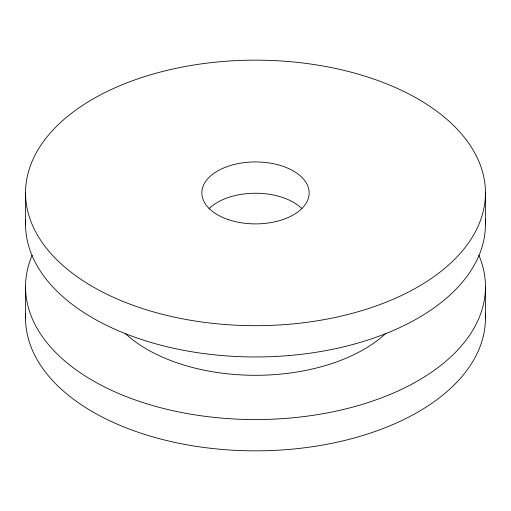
<?xml version="1.0" encoding="UTF-8"?>
<svg xmlns="http://www.w3.org/2000/svg" width="511" height="511" viewBox="0 0 511 511"><rect width="100%" height="100%" fill="white"/><g stroke="black" fill="none" stroke-linecap="round" stroke-linejoin="round"><path stroke-width="0.77" d="M485.45 192.915A229.95 132.758 0 0 1 140.525 307.89A229.95 132.758 0 0 1 140.525 77.94A229.95 132.758 0 0 1 485.45 192.915L485.45 224.208M485.45 286.792L485.45 318.085M25.55 192.915L25.55 224.208M25.55 286.792L25.55 318.085M485.316 219.634A229.95 132.758 0 0 1 255.5 356.965A229.95 132.758 0 0 1 25.684 219.634M209.095 208.66A53.655 30.979 0 0 1 301.905 208.66M385.831 333.396A153.3 88.505 0 0 1 125.169 333.396M478.845 255.193A229.95 132.758 0 0 1 255.5 419.55A229.95 132.758 0 0 1 32.155 255.193M485.316 313.511A229.95 132.758 0 0 1 255.5 450.843A229.95 132.758 0 0 1 25.684 313.511M228.673 219.743A53.655 30.979 0 0 0 309.155 192.915A53.655 30.979 0 0 0 228.673 166.088A53.655 30.979 0 0 0 228.673 219.743"/></g></svg>
